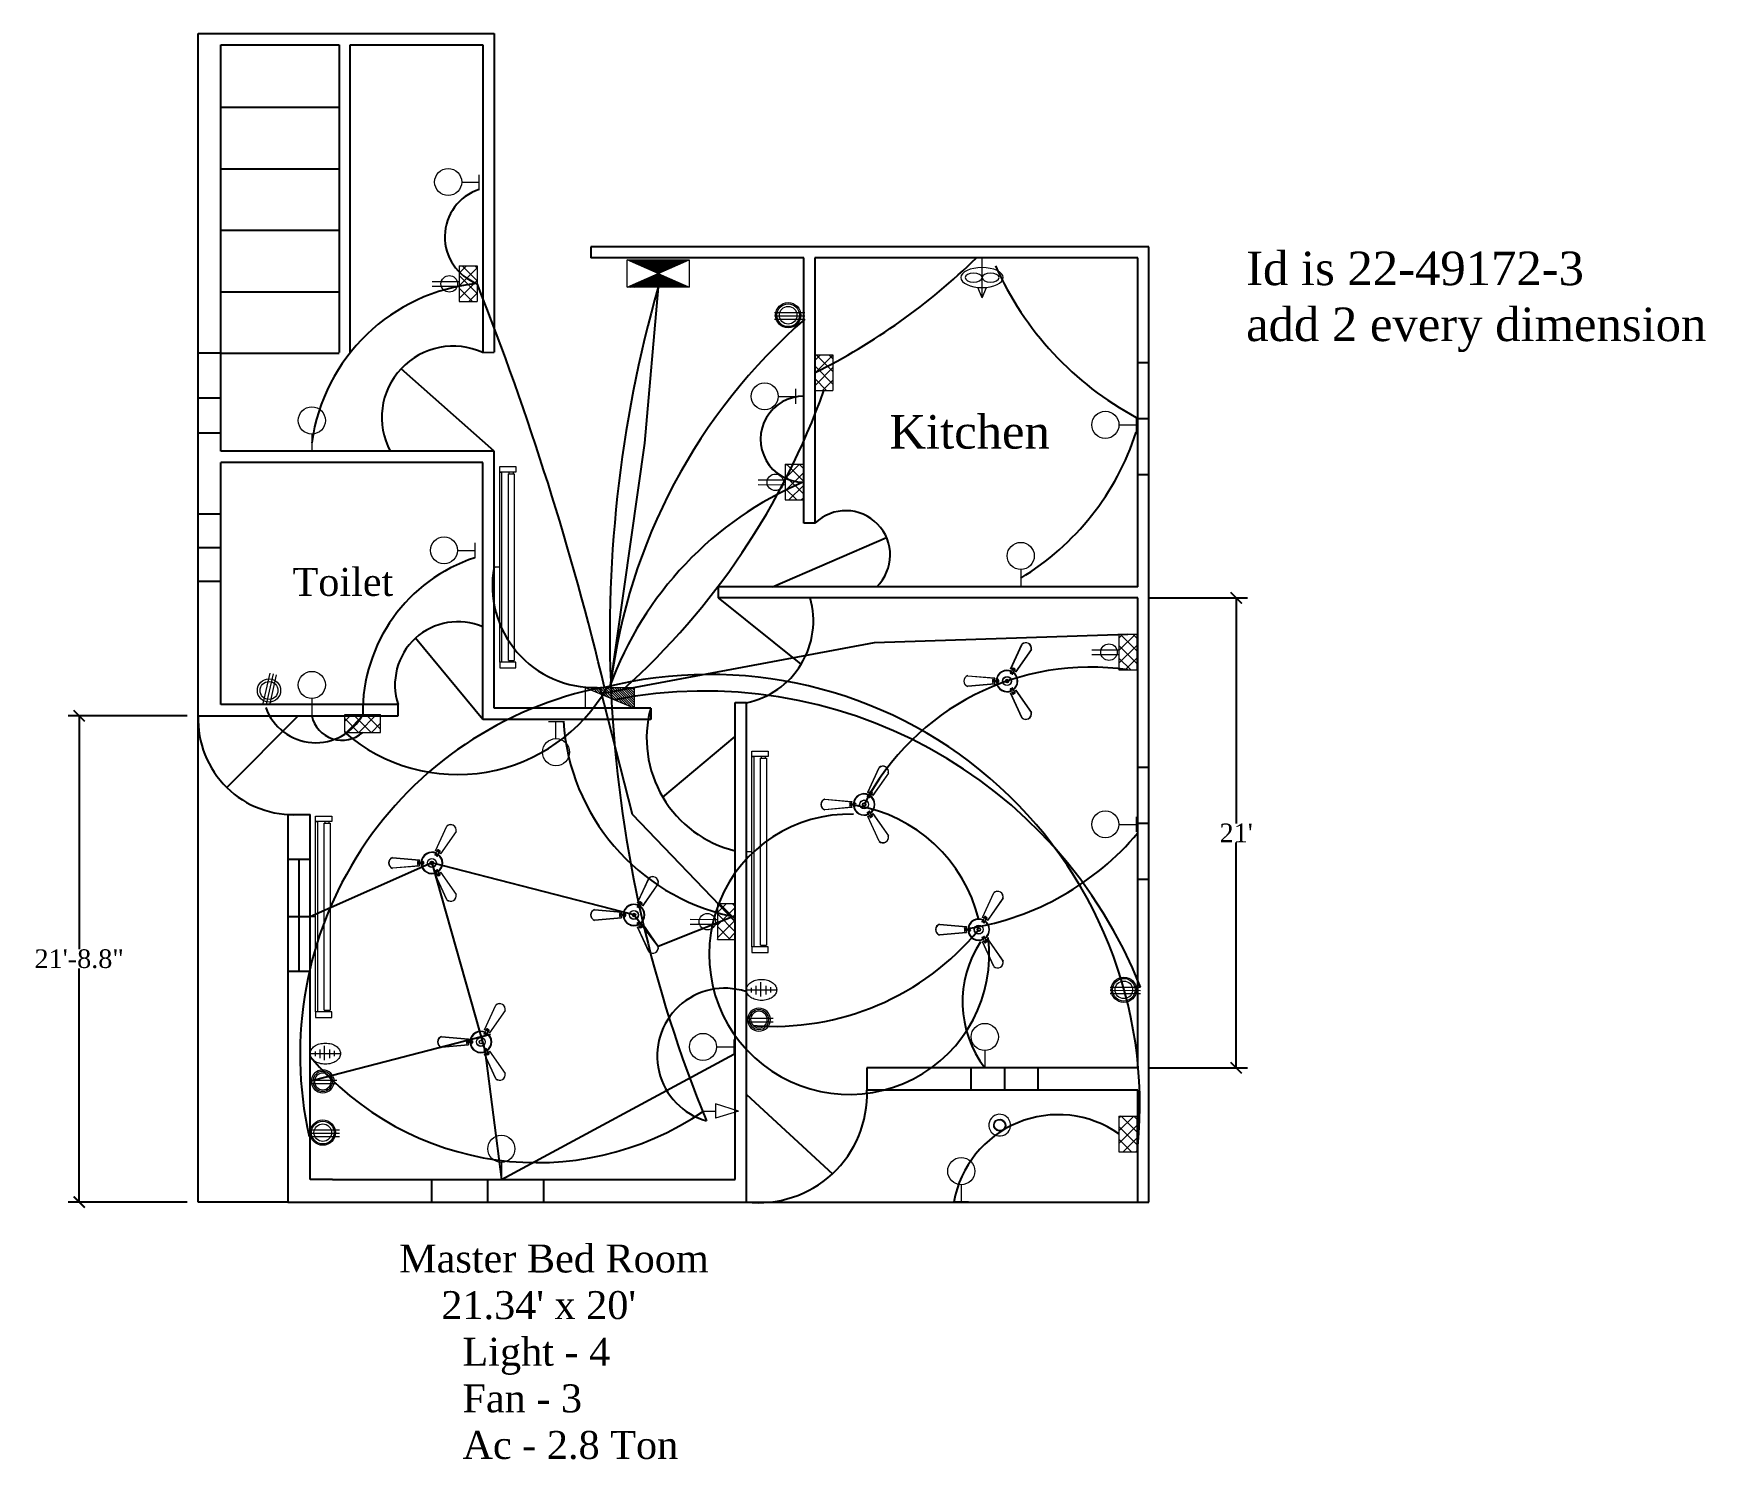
# Model space of a CAD drawing. Header units: inches. Extents: x 1110 to 2007, y -962 to -197.
import ezdxf

# ---------------------------------------------------------------- set-up
doc = ezdxf.new("R2010")
doc.units = ezdxf.units.IN
doc.header["$MEASUREMENT"] = 0
for name, color, linetype, lineweight in [('E-AC-Socket-15A', 52, 'Continuous', 18), ('E-CF-Ceiling-Fan', 7, 'Continuous', 18), ('E-CL-Ceiling-Light', 20, 'Continuous', 18), ('E-fixtur', 2, 'Continuous', 18), ('E-MDB', 1, 'Continuous', 15), ('E-PS-Socket-5A', 32, 'Continuous', 18), ('E-QB-Socket-20A', 40, 'Continuous', 18), ('E-SB-Switch-Board', 5, 'Continuous', 18), ('E-Sub-Distrubtion board', 242, 'Continuous', 18), ('E-Telephone-Socket', 11, 'Continuous', 18), ('E-Tv-Socket', 13, 'Continuous', 18), ('E-WALL-LIGHT', 4, 'Continuous', 18), ('E-WTL-Wall-Tube-Light', 6, 'Continuous', 18), ('LIGHTING', 7, 'Continuous', 18)]:
    doc.layers.add(name, color=color, linetype=linetype, lineweight=lineweight)
doc.styles.get("Standard").update_dxf_attribs({"font": 'times.ttf', "height": 10})
doc.dimstyles.get("Standard").update_dxf_attribs({"dimtxt": 10, "dimasz": 6, "dimexe": 6, "dimexo": 6, "dimgap": 0.09, "dimtad": 0, "dimtih": 1, "dimtoh": 1, "dimdec": 1, "dimzin": 0, "dimdsep": 46, "dimlunit": 3, "dimtxsty": 'Standard', "dimblk": 'ARCHTICK', "dimcen": 0.09, "dimadec": 0, "dimazin": 0, "dimtfac": 1, "dimtdec": 1, "dimtofl": 0, "dimtmove": 0, "dimatfit": 3, "dimldrblk": 'ARCHTICK', "dimfxl": 1, "dimtolj": 1, "dimtzin": 0, "dimarcsym": 0})

# ---------------------------------------------------------------- blocks, each defined once
blk = doc.blocks.new('FAN56')
at = {"layer": 'LIGHTING'}
for p, q in [((2.3, 7.9), (9.7, 23.9)), ((2.4, 7.8), (9.8, 23.8)), ((15.7, 20.4), (5.6, 6)), ((15.8, 20.4), (5.7, 5.9)), ((-25.5, 3.5), (-8, 2)), ((-25.5, 3.4), (-8, 1.8)), ((-9.1, 0.4), (-8.8, 0.6)), ((-8.2, 0.6), (-8.9, 1)), ((-8.4, -0.2), (-8.6, 0.1)), ((-6.7, 0.6), (-5.9, 0.9)), ((-6.4, -0.1), (-6.5, 0.2)), ((-6, 0.4), (-5.7, 0.6)), ((2.8, 6.1), (2.1, 5.6)), ((2.5, 5.6), (2.5, 5.2)), ((3.1, 5.6), (3.5, 5.6)), ((3.3, 5), (3.3, 4.7)), ((3.6, 7.4), (3.6, 8.2)), ((3.8, 5.5), (3.8, 4.6)), ((4, 7.4), (4.4, 7.4)), ((4.1, 8.2), (4.1, 7.8)), ((4.6, 6.8), (5.3, 7.2)), ((4.9, 7.7), (4.9, 7.4)), ((-8, -1.8), (-25.5, -3.4)), ((-8, -2), (-25.5, -3.5)), ((-9.1, -0.6), (-8.8, -0.4)), ((-8.2, -0.6), (-8.9, -1)), ((-6.7, -0.6), (-5.9, -0.9)), ((-6.1, -0.6), (-5.8, -0.4)), ((2.8, -6.1), (2.1, -5.6)), ((9.7, -23.9), (2.3, -7.9)), ((2.7, -5.4), (2.4, -5.2)), ((9.8, -23.8), (2.4, -7.8)), ((3.3, -5.5), (3.1, -5.8)), ((3.5, -5), (3.2, -4.8)), ((3.6, -7.4), (3.6, -8.2)), ((3.8, -5.5), (3.8, -4.6)), ((4.2, -8.1), (3.9, -7.9)), ((4.4, -7.2), (4.2, -7.5)), ((4.6, -6.8), (5.3, -7.2)), ((5.1, -7.6), (4.8, -7.5)), ((5.6, -6), (15.7, -20.4)), ((5.7, -5.9), (15.8, -20.4))]:
    blk.add_line(p, q, dxfattribs=at)
for centre, radius in [((-9, 0.5), 0.176), ((-8.5, -0.1), 0.176), ((-6.5, 0.1), 0.176), ((-5.9, 0.5), 0.176), ((0, 0), 2.91), ((0, 0), 2.8), ((0, 0), 1.16), ((0, 0), 1.04), ((2.5, 5.4), 0.176), ((3.3, 5.6), 0.176), ((3.3, 4.9), 0.176), ((4.1, 8), 0.176), ((4.2, 7.4), 0.176), ((4.9, 7.5), 0.176), ((-9, -0.5), 0.176), ((-5.9, -0.5), 0.176), ((2.5, -5.3), 0.176), ((3.2, -5.6), 0.176), ((3.4, -4.9), 0.176), ((4.1, -8), 0.176), ((4.3, -7.3), 0.176), ((4.9, -7.5), 0.176)]:
    blk.add_circle(centre, radius, dxfattribs=at)
for centre, radius, start, end in [((12.2, 21.2), 3.68, 347.3557, 132.6443), ((12.2, 21.2), 3.57, 347.726, 132.274), ((-24.4, 0), 3.68, 107.3557, 252.6443), ((-24.4, 0), 3.57, 107.726, 252.274), ((0, 0), 9.37, 175.5055, 184.4945), ((-9.1, 0.7), 0.293, 62.3685, 175.5055), ((0, 0), 8.2, 166.1924, 175.904), ((-7.4, 3), 2.53, 252.404, 287.596), ((0, 0), 7.03, 64.034, 175.92), ((0, 0), 6.68, 65.0324, 174.9676), ((-5.8, 0.7), 0.293, 353.3233, 114.7287), ((0, 0), 5.51, 173.3233, 186.6767), ((2.3, 5.3), 0.293, 125.2713, 246.6767), ((0, 0), 5.51, 53.3233, 66.6767), ((0, 0), 8.2, 64.096, 73.8076), ((1.2, 7.8), 2.38, 311.296, 348.704), ((3.5, 4.7), 0.293, 233.3233, 354.7287), ((3.9, 8.2), 0.293, 64.4945, 177.6315), ((6.3, 4.9), 2.53, 132.404, 167.596), ((0, 0), 6.68, 305.0324, 54.9676), ((0, 0), 7.03, 304.034, 55.92), ((0, 0), 9.37, 55.5055, 64.4945), ((0, 0), 8.2, 46.1924, 55.904), ((5.1, 7.5), 0.293, 302.3685, 55.5055), ((-9.1, -0.7), 0.293, 184.4945, 297.6315), ((-7.4, -2.8), 2.38, 71.296, 108.704), ((0, 0), 8.2, 184.096, 193.8076), ((0, 0), 7.03, 184.034, 295.92), ((0, 0), 6.68, 185.0324, 294.9676), ((-5.8, -0.7), 0.293, 245.2713, 6.6767), ((2.3, -5.3), 0.293, 113.3233, 234.7287), ((0, 0), 5.51, 293.3233, 306.6767), ((0, 0), 8.2, 286.1924, 295.904), ((1.1, -7.9), 2.53, 12.404, 47.596), ((3.5, -4.7), 0.293, 5.2713, 126.6767), ((3.9, -8.2), 0.293, 182.3685, 295.5055), ((6.2, -5), 2.38, 191.296, 228.704), ((0, 0), 9.37, 295.5055, 304.4945), ((0, 0), 8.2, 304.096, 313.8076), ((5.1, -7.5), 0.293, 304.4945, 57.6315), ((12.2, -21.2), 3.68, 227.3557, 12.6443), ((12.2, -21.2), 3.57, 227.726, 12.274)]:
    blk.add_arc(centre, radius, start, end, dxfattribs=at)
blk = doc.blocks.new('WALL-LIGHT')
for p, q in [((-0.062, 0.259), (0.062, 0.259)), ((0, 0.114), (0, 0.259))]:
    blk.add_line(p, q)
blk.add_circle((0, 0), 0.114)
blk = doc.blocks.new('A$C28630CE7')
at = {"ltscale": 2}
for p, q in [((0, 1.33), (0, 5.2)), ((0, 5.2), (1.34, 5.2)), ((1.34, 5.2), (1.34, 1.33)), ((1.73, 4.6), (1.34, 4.6)), ((1.73, 3.4), (1.73, 4.81)), ((1.73, 4.81), (46.27, 4.81)), ((46.27, 3.4), (46.27, 4.81)), ((46.27, 4.6), (46.66, 4.6)), ((48, 5.2), (46.66, 5.2)), ((46.66, 5.2), (46.66, 1.33)), ((48, 1.33), (48, 5.2)), ((1.34, 1.33), (0, 1.33)), ((1.73, 3.61), (1.34, 3.61)), ((1.34, 1.33), (1.34, 1.8)), ((1.34, 1.8), (46.66, 1.8)), ((46.66, 1.33), (1.34, 1.33)), ((46.27, 3.4), (1.73, 3.4)), ((46.27, 3.61), (46.66, 3.61)), ((46.66, 1.8), (46.66, 1.33)), ((46.66, 1.33), (48, 1.33))]:
    blk.add_line(p, q, dxfattribs=at)
blk.add_line((24, 1.33), (24, 0))
blk = doc.blocks.new('A$C44EE3311')
for p, q in [((20, 94), (439, 513)), ((64, 49), (484, 468)), ((109, 5), (529, 424))]:
    blk.add_line(p, q)
for radius in [246, 221, 171]:
    blk.add_circle((246, 246), radius)
blk = doc.blocks.new('P')
h = blk.add_hatch()
h.set_pattern_fill('ANSI31', color=256, style=0)
h.set_pattern_definition([(45, (5262.17775, 6617.84506), (-0.0883883476, 0.0883883476), [])])
h.paths.add_polyline_path([(-3.05, -22.93), (9.68, -17.33), (-15.78, -17.33)])
h = blk.add_hatch()
h.set_pattern_fill('ANSI31', color=256, style=0)
h.set_pattern_definition([(315, (5262.17775, -6663.70471), (-0.0883883476, -0.0883883476), [])])
h.paths.add_polyline_path([(-3.05, -22.93), (9.68, -28.53), (-15.78, -28.53)])
for p, q in [((-3.05, -22.93), (-15.78, -17.33)), ((-15.78, -17.33), (9.68, -17.33)), ((-15.78, -28.53), (-15.78, -17.33)), ((-3.05, -22.93), (9.68, -17.33)), ((9.68, -17.33), (9.68, -28.53)), ((-15.78, -28.53), (-3.05, -22.93)), ((-3.05, -22.93), (9.68, -28.53)), ((9.68, -28.53), (-15.78, -28.53))]:
    blk.add_line(p, q)
blk = doc.blocks.new('*X125')
at = {"color": 0}
for p, q in [((10772.5, 16968.5), (10785.3, 16981.3)), ((10774.3, 16968.5), (10788.3, 16982.6)), ((10776.1, 16968.5), (10790.7, 16983.2)), ((10777.8, 16968.5), (10790.7, 16981.4)), ((10756.6, 16968.5), (10757.9, 16969.8)), ((10758.4, 16968.5), (10761, 16971.1)), ((10760.2, 16968.5), (10764, 16972.4)), ((10761.9, 16968.5), (10767, 16973.7)), ((10763.7, 16968.5), (10770.1, 16974.9)), ((10765.5, 16968.5), (10773.1, 16976.2)), ((10767.2, 16968.5), (10776.1, 16977.5)), ((10769, 16968.5), (10779.2, 16978.7)), ((10770.8, 16968.5), (10782.2, 16980)), ((10779.6, 16968.5), (10790.7, 16979.6)), ((10781.4, 16968.5), (10790.7, 16977.9)), ((10783.1, 16968.5), (10790.7, 16976.1)), ((10784.9, 16968.5), (10790.7, 16974.3)), ((10786.7, 16968.5), (10790.7, 16972.6)), ((10788.4, 16968.5), (10790.7, 16970.8)), ((10790.2, 16968.5), (10790.7, 16969)), ((10754.8, 16968.5), (10754.9, 16968.6))]:
    blk.add_line(p, q, dxfattribs=at)
blk = doc.blocks.new('SDB')
for p, q in [((0, -7.5), (17.93, 0)), ((0, -7.5), (0, 0)), ((0, 0), (17.93, 0)), ((17.93, 0), (17.93, -7.5)), ((0, -7.5), (17.93, -7.5))]:
    blk.add_line(p, q)
at = {"xscale": 0.5, "yscale": 0.5, "zscale": 0.5}
blk.add_blockref('*X125', (-5377.41, -8491.77), dxfattribs=at)
blk = doc.blocks.new('E-TV')
at = {"layer": 'E-Tv-Socket'}
for p, q in [((-22, 15.2), (-22, 11.3)), ((-18.1, 16.9), (-18.1, 9.6)), ((-14.2, 18.5), (-14.2, 6.3)), ((-9.7, 16.9), (-9.7, 9.6)), ((-5.8, 15.2), (-5.8, 10.7)), ((-26.5, 13), (-0.8, 13))]:
    blk.add_line(p, q, dxfattribs=at)
for centre, radius, start, end in [((-20.2, 13), 6.31, 149.2053, 180), ((-17, 11.1), 9.96, 124.7991, 149.2053), ((-15, 8.1), 13.6, 106.0599, 124.7991), ((-13.6, 3.5), 18.4, 90, 106.0599), ((-13.6, 3.5), 18.4, 73.9401, 90), ((-12.3, 8.1), 13.6, 55.2009, 73.9401), ((-10.2, 11.1), 9.96, 30.7947, 55.2009), ((-7.1, 13), 6.31, 0, 30.7947), ((-20.2, 13), 6.31, 180, 210.7947), ((-17, 14.8), 9.96, 210.7947, 235.2009), ((-15, 17.8), 13.6, 235.2009, 253.9401), ((-13.6, 22.5), 18.4, 253.9401, 270), ((-13.6, 22.5), 18.4, 270, 286.0599), ((-12.3, 17.8), 13.6, 286.0599, 304.7991), ((-10.2, 14.8), 9.96, 304.7991, 329.2053), ((-7.1, 13), 6.31, 329.2053, 0)]:
    blk.add_arc(centre, radius, start, end, dxfattribs=at)
blk = doc.blocks.new('A$C46D62743')
for p, q in [((17, 65), (316, 368)), ((57, 25), (356, 328))]:
    blk.add_line(p, q)
for radius in [183, 158, 133]:
    blk.add_circle((183, 183), radius)
blk = doc.blocks.new('SW')
h = blk.add_hatch()
h.set_pattern_fill('ANSI37', color=256, scale=24, style=0)
h.set_pattern_definition([(45, (-59.5238, -1151.0284), (-2.12132, 2.12132), []), (135, (-59.5238, -1151.0284), (-2.12132, -2.12132), [])])
h.paths.add_polyline_path([(-24, -15.52), (-12, -15.52), (-12, -21.52), (-24, -21.52)])
for p, q in [((-24, -15.52), (-12, -15.52)), ((-24, -15.52), (-24, -21.52)), ((-12, -15.52), (-12, -21.52)), ((-24, -21.52), (-12, -21.52))]:
    blk.add_line(p, q)
blk = doc.blocks.new('A$C4DCB0E22')
at = {"layer": 'E-SB-Switch-Board', "xscale": 1.5, "yscale": 1.5, "zscale": 1.5, "rotation": 90.05046403147966}
blk.add_blockref('SW', (-23.29, 35.98), dxfattribs=at)
blk = doc.blocks.new('EXF')
at = {"layer": 'E-fixtur', "color": 196, "ltscale": 5}
for q in [(-0.255, 0), (0.122, 0.055), (0.122, -0.055)]:
    blk.add_line((0.255, 0), q, dxfattribs=at)
at = {"layer": 'E-fixtur', "color": 6, "extrusion": (0, 0, -1)}
blk.add_ellipse((-0.002, 0), major_axis=(0, 0.267), ratio=0.472522, dxfattribs=at)
at = {"layer": 'E-fixtur', "color": 200, "ltscale": 5}
blk.add_ellipse((-0.002, 0.107), major_axis=(0, 0.107), ratio=0.528937, start_param=3.141593, end_param=9.424778, dxfattribs=at)
at = {"layer": 'E-fixtur', "color": 200, "ltscale": 5, "extrusion": (0, 0, -1)}
blk.add_ellipse((-0.002, -0.107), major_axis=(0, 0.107), ratio=0.528937, dxfattribs=at)
blk = doc.blocks.new('CL- Celling Light')
at = {"layer": 'E-CL-Ceiling-Light'}
for major_axis in [(4.48, 4.48), (2.48, 2.48), (2.24, 2.24)]:
    blk.add_ellipse((0, 0), major_axis=major_axis, ratio=1, start_param=5.497787, end_param=11.780972, dxfattribs=at)
blk = doc.blocks.new('A$C12B00F2E')
for p, q in [((0, 136), (223, 136)), ((660, 136), (223, 271)), ((223, 0), (223, 271)), ((660, 136), (223, 0))]:
    blk.add_line(p, q)
blk = doc.blocks.new('_ArchTick')
at = {"color": 0, "linetype": 'ByBlock', "const_width": 0.15}
blk.add_lwpolyline([(-0.5, -0.5), (0.5, 0.5)], dxfattribs=at)
blk = doc.blocks.new('*D159')
at = {"color": 0, "lineweight": -2}
for p, q in [((1708.8, -500.15), (1761.6, -500.15)), ((1755.6, -500.15), (1755.6, -621.06)), ((1755.6, -752.15), (1755.6, -631.24)), ((1708.8, -752.15), (1761.6, -752.15))]:
    blk.add_line(p, q, dxfattribs=at)
at = {"layer": 'Defpoints', "color": 0}
for p in [(1702.8, -500.15), (1702.8, -752.15), (1755.6, -752.15)]:
    blk.add_point(p, dxfattribs=at)
at = {"color": 0, "lineweight": -2, "xscale": 6, "yscale": 6, "zscale": 6}
for p, rotation in [((1755.6, -500.15), 90), ((1755.6, -752.15), 270)]:
    blk.add_blockref('_ArchTick', p, dxfattribs=dict(at, rotation=rotation))
at = {"color": 0, "insert": (1755.6, -626.15), "char_height": 10, "attachment_point": 5}
blk.add_mtext("\\A1;21'", dxfattribs=at)
blk = doc.blocks.new('A$C19202BDE')
for p, q in [((0, 89), (419, 509)), ((45, 45), (464, 464)), ((89, 0), (509, 419))]:
    blk.add_line(p, q)
for radius in [221, 171]:
    blk.add_circle((226, 242), radius)
blk = doc.blocks.new('*D160')
at = {"color": 0, "lineweight": -2}
for p, q in [((1192.8, -563.36), (1128.88, -563.36)), ((1134.88, -563.36), (1134.88, -688.56)), ((1134.88, -824.15), (1134.88, -698.95)), ((1192.8, -824.15), (1128.88, -824.15))]:
    blk.add_line(p, q, dxfattribs=at)
at = {"layer": 'Defpoints', "color": 0}
for p in [(1198.8, -563.36), (1134.88, -824.15), (1198.8, -824.15)]:
    blk.add_point(p, dxfattribs=at)
at = {"color": 0, "lineweight": -2, "xscale": 6, "yscale": 6, "zscale": 6}
for p, rotation in [((1134.88, -563.36), 90), ((1134.88, -824.15), 270)]:
    blk.add_blockref('_ArchTick', p, dxfattribs=dict(at, rotation=rotation))
at = {"color": 0, "insert": (1134.88, -693.75), "char_height": 10, "attachment_point": 5}
blk.add_mtext('\\A1;21\'-8.8"', dxfattribs=at)

msp = doc.modelspace()

# ---------------------------------------------------------------- linework, layer by layer
for p, q in [((1198.8, -203.36), (1198.8, -197.36)), ((1198.8, -197.36), (1357.48, -197.36)), ((1198.8, -419.36), (1198.8, -203.36)), ((1210.96, -421.49), (1210.96, -203.48)), ((1210.96, -203.48), (1274.28, -203.48)), ((1274.28, -203.48), (1274.28, -368.57)), ((1280.28, -368.57), (1280.28, -203.48)), ((1280.28, -203.48), (1351.48, -203.48)), ((1351.48, -203.48), (1351.48, -368.57)), ((1357.48, -197.36), (1357.48, -368.38)), ((1210.96, -236.93), (1274.28, -236.93)), ((1210.96, -269.93), (1274.28, -269.93)), ((1210.96, -302.93), (1274.28, -302.93)), ((1529.62, -311.75), (1409.32, -311.75)), ((1409.32, -311.75), (1409.32, -317.75)), ((1708.8, -311.75), (1529.62, -311.75)), ((1708.8, -317.75), (1708.8, -311.75)), ((1523.62, -317.75), (1409.32, -317.75)), ((1523.62, -460.04), (1523.62, -317.75)), ((1702.8, -317.75), (1529.62, -317.75)), ((1529.62, -317.75), (1529.62, -460.04)), ((1702.8, -494.15), (1702.8, -317.75)), ((1708.8, -494.15), (1708.8, -317.75)), ((1210.96, -335.93), (1274.28, -335.93)), ((1210.96, -368.93), (1198.8, -368.93)), ((1210.96, -368.93), (1274.28, -368.93)), ((1351.48, -368.57), (1357.48, -368.38)), ((1702.8, -373.89), (1708.8, -373.89)), ((1357.48, -421.49), (1307.6, -377.16)), ((1210.96, -392.93), (1198.8, -392.93)), ((1210.96, -411.68), (1198.8, -411.68)), ((1702.8, -403.89), (1708.8, -403.89)), ((1198.8, -563.36), (1198.8, -419.36)), ((1357.48, -421.49), (1210.96, -421.49)), ((1357.48, -559.25), (1357.48, -421.49)), ((1351.48, -427.49), (1210.8, -427.49)), ((1210.8, -557.36), (1210.8, -427.49)), ((1351.48, -565.25), (1351.48, -427.49)), ((1702.8, -433.89), (1708.8, -433.89)), ((1198.8, -455.09), (1210.8, -455.09)), ((1529.62, -460.04), (1523.62, -460.04)), ((1198.8, -473.09), (1210.8, -473.09)), ((1506.74, -494.15), (1568, -467.66)), ((1198.8, -491.09), (1210.8, -491.09)), ((1702.8, -494.15), (1477.83, -494.15)), ((1477.83, -500.15), (1477.83, -494.15)), ((1702.8, -500.15), (1477.83, -500.15)), ((1522.21, -535.72), (1477.83, -500.15)), ((1702.8, -752.15), (1702.8, -500.15)), ((1708.8, -500.15), (1708.8, -494.15)), ((1708.8, -764.15), (1708.8, -500.15)), ((1351.48, -565.25), (1315.24, -521.78)), ((1198.8, -824.15), (1198.8, -563.36)), ((1198.8, -563.36), (1306, -563.36)), ((1306, -557.36), (1210.8, -557.36)), ((1214.06, -601.8), (1252.41, -563.36)), ((1306, -563.36), (1306, -557.36)), ((1441.48, -559.25), (1357.48, -559.25)), ((1441.48, -559.25), (1441.48, -565.25)), ((1486.8, -812.15), (1486.8, -556.31)), ((1486.8, -556.31), (1492.8, -556.31)), ((1492.8, -824.15), (1492.8, -556.31)), ((1357.48, -565.25), (1351.48, -565.25)), ((1441.48, -565.25), (1357.48, -565.25)), ((1447.96, -607.07), (1486.8, -574.43)), ((1702.8, -590.95), (1708.8, -590.95)), ((1246.8, -616.31), (1246.8, -812.15)), ((1246.8, -616.31), (1258.8, -616.31)), ((1258.8, -812.15), (1258.8, -616.31)), ((1702.8, -620.95), (1708.8, -620.95)), ((1246.8, -640.31), (1258.8, -640.31)), ((1252.8, -640.31), (1252.8, -700.31)), ((1702.8, -650.95), (1708.8, -650.95)), ((1258.66, -671.1), (1246.8, -671.1)), ((1445.57, -687.01), (1432.49, -670.17)), ((1246.8, -700.31), (1258.8, -700.31)), ((1355.57, -734.21), (1261.12, -758.71)), ((1702.8, -752.15), (1557.5, -752.15)), ((1557.5, -752.15), (1557.5, -764.15)), ((1613.43, -764.15), (1613.43, -752.15)), ((1631.43, -764.15), (1631.43, -752.15)), ((1649.43, -764.15), (1649.43, -752.15)), ((1492.8, -766.4), (1538.94, -809.02)), ((1702.8, -764.15), (1557.5, -764.15)), ((1702.8, -824.15), (1702.8, -764.15)), ((1708.8, -824.15), (1708.8, -764.15)), ((1246.8, -812.15), (1246.8, -824.15)), ((1270.8, -812.15), (1258.8, -812.15)), ((1270.8, -812.15), (1486.8, -812.15)), ((1324.07, -824.15), (1324.07, -812.15)), ((1354.07, -824.15), (1354.07, -812.15)), ((1384.07, -824.15), (1384.07, -812.15)), ((1246.8, -824.15), (1198.8, -824.15)), ((1246.8, -824.15), (1492.8, -824.15)), ((1492.8, -824.15), (1708.8, -824.15))]:
    msp.add_line(p, q)
at = {"color": 5}
for p, q in [((1445.45, -333.43), (1438.16, -417.08)), ((1438.16, -417.08), (1419.54, -548.17))]:
    msp.add_line(p, q, dxfattribs=at)
at = {"color": 6}
for p, q in [((1561.46, -523.98), (1697.49, -519.53)), ((1416.98, -551), (1561.46, -523.98)), ((1414.15, -548.17), (1431.61, -616.04)), ((1431.61, -616.04), (1486.85, -673.68))]:
    msp.add_line(p, q, dxfattribs=at)
at = {"color": 184}
for p, q in [((1324.08, -642.27), (1258.8, -671.1)), ((1432.49, -670.17), (1324.08, -642.27)), ((1324.08, -642.27), (1352.45, -742.68)), ((1486.8, -670.64), (1445.57, -687.01)), ((1352.45, -742.68), (1361.37, -812.15)), ((1361.37, -812.15), (1486.07, -744.91))]:
    msp.add_line(p, q, dxfattribs=at)
for centre, radius, start, end in [((1357.86, -306.47), 26.83, 108.40741, 249.29847), ((1376.22, -71.79), 343.65, 296.51435, 314.29625), ((1783.58, -251.78), 172.13, 204.07866, 241.69955), ((1357.86, -430.18), 99.07, 95.49719, 172.27495), ((1565.34, -366.77), 143.68, 301.31127, 341.97295), ((1677.31, -673.94), 136.72, 81.51918, 152.54973), ((1508.87, -558.91), 114.48, 183.71023, 257.42237), ((1548, -691.3), 75.16, 88.24997, 6.9626), ((1538.18, -692.11), 81.7, 13.86709, 80.64217), ((1588.66, -530.1), 149.18, 279.34401, 319.91811), ((1667.07, -716.76), 58.32, 146.53674, 217.36846), ((1660.03, -834.06), 56.76, 54.90903, 169.95246)]:
    msp.add_arc(centre, radius, start, end, dxfattribs=at)
at = {"color": 6}
for centre, radius, start, end in [((-149.01, -923.45), 1610.12, 13.47841, 21.5679), ((1728.27, -584.71), 310.58, 131.07061, 172.89097), ((1473.18, -771.86), 230.7, 354.45416, 104.15607), ((1454.11, -745.17), 200.76, 101.10042, 192.59816), ((1470.4, -801.71), 251.64, 21.64426, 101.07757)]:
    msp.add_arc(centre, radius, start, end, dxfattribs=at)
at = {"color": 32}
for centre, radius, start, end in [((2101.42, -519.59), 681.88, 164.15591, 202.51237), ((1481.19, -745.74), 36.25, 71.8631, 254.50244), ((1380.48, -644.59), 158.43, 219.81987, 304.34949)]:
    msp.add_arc(centre, radius, start, end, dxfattribs=at)
for centre, radius, start, end in [((1335.52, -403.37), 38.29, 65.36035, 208.2608), ((1163.87, -256.44), 393.51, 311.94156, 340.33066), ((1523.45, -415), 23.01, 89.58062, 269.58062), ((1597.32, -611.92), 189.01, 113.06038, 160.06255), ((1546.18, -477.1), 23.77, 314.15221, 134.15221), ((1374.39, -561.63), 87.42, 108.15213, 180.68537), ((1411.17, -493.59), 54.6, 169.53228, 271.75179), ((1483.95, -512.39), 44.81, 281.38313, 15.8395), ((1338.08, -546.7), 33.8, 66.64574, 198.37697), ((1337.86, -502.66), 92.21, 229.01471, 330.43191), ((1249.8, -565.36), 51.04, 177.74582, 273.36967), ((1261.8, -549.25), 28.54, 199.86797, 331.93777), ((1275.9, -559.95), 16.56, 191.8601, 311.96868), ((1501.23, -575.5), 61.92, 164.78472, 256.52554), ((1507.52, -587.39), 142.54, 265.52264, 320.4975), ((1499.41, -766.4), 58.13, 263.47379, 2.2103)]:
    msp.add_arc(centre, radius, start, end)
at = {"layer": 'E-SB-Switch-Board'}
for p, q in [((1338.77, -330.61), (1324.19, -330.56)), ((1338.77, -333.14), (1324.19, -333.11)), ((1513.68, -437.04), (1499.1, -437)), ((1513.69, -439.57), (1499.1, -439.54)), ((1692.68, -528.17), (1678.1, -528.12)), ((1692.68, -530.69), (1678.1, -530.67)), ((1477.25, -672.72), (1462.67, -672.67)), ((1477.25, -675.25), (1462.67, -675.22))]:
    msp.add_line(p, q, dxfattribs=at)
at = {"layer": 'E-SB-Switch-Board', "extrusion": (0, 0, -1)}
for centre in [(1333.41, -331.66), (1508.33, -438.1), (1687.32, -529.22), (1471.89, -673.77)]:
    msp.add_ellipse(centre, major_axis=(3.14, 3.12), ratio=1, start_param=3.13784, end_param=9.421025, dxfattribs=at)

# ---------------------------------------------------------------- block references
at = {"layer": 'E-AC-Socket-15A', "xscale": 0.02759372199790849, "yscale": 0.02759372202854138, "zscale": 0.02759372202355297, "rotation": 314.9156490889276}
for p in [(1505.64, -348.49), (1685.71, -710.31), (1255.96, -786.92)]:
    msp.add_blockref('A$C44EE3311', p, dxfattribs=at)
at = {"layer": 'E-CF-Ceiling-Fan', "color": 3, "xscale": 0.8270206465219871, "yscale": 0.8270206465178944, "zscale": 0.8270206465182451}
for p in [(1632.64, -544.73), (1555.99, -610.92), (1324.08, -642.27), (1432.49, -670.17), (1617.5, -678.05), (1350.36, -738.29)]:
    msp.add_blockref('FAN56', p, dxfattribs=at)
at = {"layer": 'E-CL-Ceiling-Light', "xscale": 0.9191756932219003, "yscale": 0.9191756932218595, "zscale": 0.9191756932218739, "rotation": 106.4216368322873}
msp.add_blockref('CL- Celling Light', (1628.73, -782.92), dxfattribs=at)
at = {"layer": 'E-fixtur', "xscale": 42.52904294362406, "yscale": 42.52904294362929, "zscale": 42.52904294362754, "rotation": 270}
msp.add_blockref('EXF', (1619.25, -328.38), dxfattribs=at)
at = {"layer": 'E-MDB', "xscale": 1.305254446814388, "yscale": 1.30525444682894, "zscale": 1.305254446814411}
msp.add_blockref('P', (1449.43, -296.19), dxfattribs=at)
at = {"layer": 'E-PS-Socket-5A', "xscale": -0.03365292803387943, "yscale": 0.03365292803027842, "zscale": 0.03365292802916461, "rotation": 225.384965370892}
for p in [(1490.84, -726.37), (1256.84, -759.49)]:
    msp.add_blockref('A$C46D62743', p, dxfattribs=at)
at = {"layer": 'E-QB-Socket-20A', "xscale": 0.02819122428778919, "yscale": 0.02819122435175991, "zscale": 0.02819122435057746, "rotation": 32.27398676227917}
msp.add_blockref('A$C19202BDE', (1234.97, -558.95), dxfattribs=at)
at = {"layer": 'E-SB-Switch-Board', "xscale": -1.065950240511029, "zscale": 1.065950240504642}
for p, yscale, rotation in [((1338.77, -321.97), 1.065950240510915, 180), ((1529.62, -369.7), 1.065950240510915, 180), ((1513.68, -428.4), 1.065950240510915, 180), ((1692.68, -519.53), 1.065950240510915, 180), ((1277.38, -572.27), 1.065950240511029, 270), ((1477.25, -664.08), 1.065950240510915, 180), ((1692.66, -778.02), 1.065950240510915, 180)]:
    msp.add_blockref('A$C4DCB0E22', p, dxfattribs=dict(at, yscale=yscale, rotation=rotation))
at = {"layer": 'E-Sub-Distrubtion board', "xscale": -1.47809586203698, "yscale": 1.47809586203357, "zscale": 1.478095862033049, "rotation": 180}
msp.add_blockref('SDB', (1406.28, -559.25), dxfattribs=at)
at = {"layer": 'E-Telephone-Socket', "xscale": -0.02827499998966232, "yscale": 0.02827500000057626, "zscale": 0.028275, "rotation": 180}
msp.add_blockref('A$C12B00F2E', (1469.87, -771.56), dxfattribs=at)
at = {"layer": 'E-Tv-Socket', "xscale": -0.6335433169369935, "yscale": 0.6335433169369935, "zscale": 0.6335433169319825, "rotation": 180}
for p in [(1509.57, -702.15), (1275.57, -736.33)]:
    msp.add_blockref('E-TV', p, dxfattribs=at)
at = {"layer": 'E-WALL-LIGHT', "zscale": 63.79754168954227}
for p, xscale, yscale, rotation in [((1332.83, -277.06), 63.79754168940781, 63.79754136104748, 270), ((1502.64, -392), 63.79754168940781, 63.79754136104748, 270), ((1259.69, -404.94), 63.79754168940781, 63.79754136104748, 180), ((1685.42, -407.29), 63.79754168940781, 63.79754136104748, 270), ((1330.61, -474.62), 63.79754168940781, 63.79754136104748, 270), ((1640.01, -477.6), 63.79754168940781, 63.79754136104748, 180), ((1259.69, -546.8), 63.79754168940781, 63.79754136104748, 180), ((1390.68, -582.87), 63.79754168940804, 63.79754136104771, 359.9999999999939), ((1685.4, -621.58), 63.79754168940781, 63.79754136104748, 270), ((1469.52, -740.97), 63.79754168940781, 63.79754136104748, 270), ((1620.72, -735.6), 63.79754168940781, 63.79754136104748, 180), ((1361.37, -795.6), 63.79754168940781, 63.79754136104748, 180), ((1608.09, -807.6), 63.79754168940781, 63.79754136104748, 180)]:
    msp.add_blockref('WALL-LIGHT', p, dxfattribs=dict(at, xscale=xscale, yscale=yscale, rotation=rotation))
at = {"layer": 'E-WTL-Wall-Tube-Light', "xscale": 2.249416099715745, "yscale": 2.249416099715745, "zscale": 2.249416099715745, "rotation": 270}
for p in [(1357.48, -429.68), (1492.8, -582.26), (1258.66, -617.12)]:
    msp.add_blockref('A$C28630CE7', p, dxfattribs=at)

# ---------------------------------------------------------------- texts
at = {"attachment_point": 1}
for s, insert, char_height, width in [('Id is 22-49172-3\\Padd 2 every dimension', (1760.91, -314.36), 18, 345.0821), ('Kitchen', (1569.56, -402.04), 18, 79.3437), ('Toilet', (1249.31, -484.04), 15, 81.2426), ("Master Bed Room\\P    21.34' x 20'\\P      Light - 4\\P      Fan - 3\\P      Ac - 2.8 Ton", (1306.5, -846.94), 15, 181.1606)]:
    msp.add_mtext(s, dxfattribs=dict(at, insert=insert, char_height=char_height, width=width))

# ---------------------------------------------------------------- dimensions: what is measured, and where the dimension line sits
for base, p1, p2, picture, middle in [((1755.6, -752.15), (1702.8, -500.15), (1702.8, -752.15), '*D159', (1755.6, -626.15)), ((1134.88, -824.15), (1198.8, -563.36), (1198.8, -824.15), '*D160', (1134.88, -693.75))]:
    dim = msp.add_linear_dim(base=base, p1=p1, p2=p2, angle=90, dimstyle='Standard')
    dim.commit()
    dim.dimension.update_dxf_attribs({"geometry": picture, "text_midpoint": middle})

doc.saveas('drawing.dxf')
